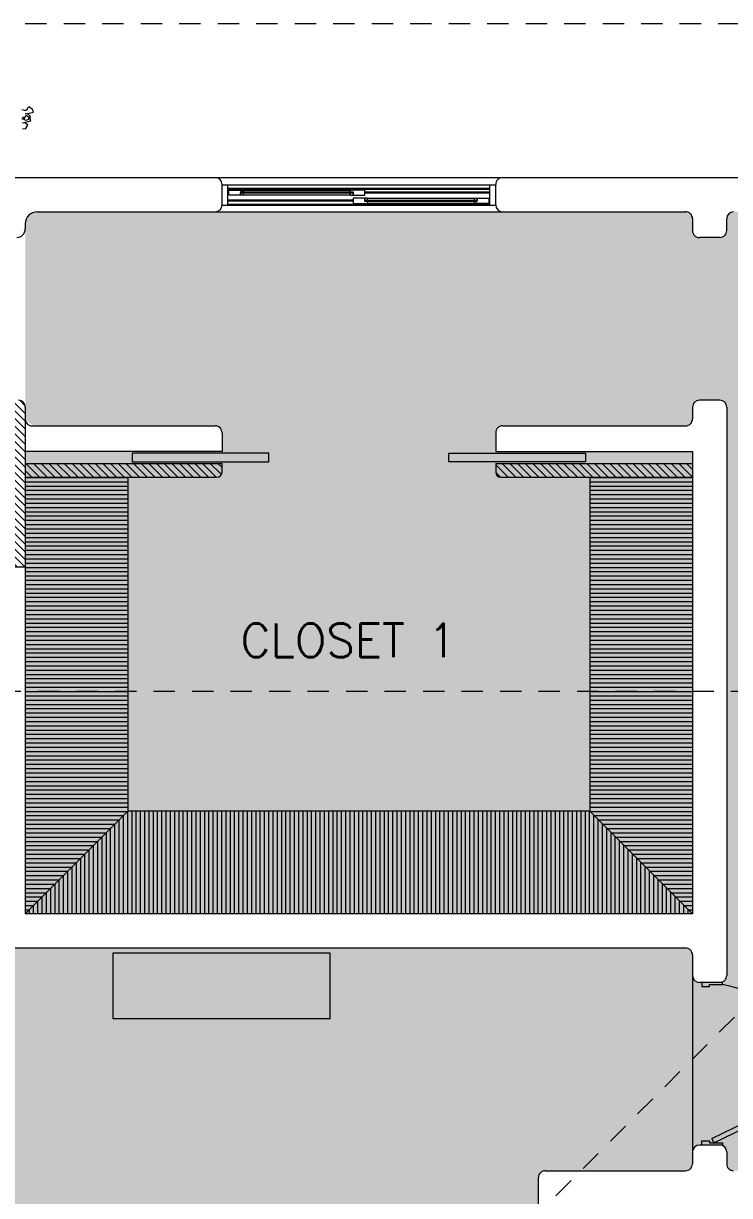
# Model space of a CAD drawing. Header units: metres. Extents: x 8 to 2416, y -346 to 476.
# Drawn here: x 220 to 224.13, y -179.36 to -172.51 of the extents above; entities that cross this region are included whole.
import ezdxf

# ---------------------------------------------------------------- set-up
doc = ezdxf.new("R2010")
doc.units = ezdxf.units.M
doc.linetypes.add('0', pattern=[0])
doc.linetypes.add('HIDDEN2', pattern=[0.1875, 0.125, -0.0625])
doc.layers.get('0').update_dxf_attribs({"color": 250, "linetype": '0', "lineweight": 20})
for name, color, linetype, lineweight in [('A-DOOR', 35, 'Continuous', 5), ('A-WALL', 250, 'Continuous', 20), ('ARBOLES', 86, 'Continuous', 0), ('baños', 140, 'Continuous', 0), ('closets', 253, 'Continuous', 0), ('cristales', 131, 'Continuous', 0), ('MOBILIARIOS', 252, 'Continuous', 0), ('piso', 253, 'Continuous', 0), ('PLF 01', 252, 'Continuous', 9), ('SE-3', 253, 'Continuous', 5), ('textos', 7, 'Continuous', 0)]:
    doc.layers.add(name, color=color, linetype=linetype, lineweight=lineweight)
doc.layers.add('Techos 1', color=7, linetype='HIDDEN2', lineweight=9, true_color=0x42391a)
doc.styles.get("Standard").update_dxf_attribs({"font": 'arial.ttf', "height": 0.1875})

# ---------------------------------------------------------------- blocks, each defined once
blk = doc.blocks.new('TREES')
at = {"layer": 'ARBOLES', "color": 252, "true_color": 0x8da178}
for p, q in [((0.1598681329411196, -0.0003707171261471687), (0.1545963958126393, 0.0005575920172649074)), ((0.163799452462786, 0.0001814351884230625), (0.1598681329411196, -0.0003707171261471687)), ((0.1654201135709928, 0.004590031711237896), (0.163799452462786, 0.0001814351884230625)), ((0.1675258950825224, 0.007810636858921582), (0.1654201135709928, 0.004590031711237896)), ((0.1759384330898633, 0.002720711645656737), (0.1675258950825224, 0.007810636858921582)), ((0.1779292241793346, -0.002005850297353895), (0.1759384330898633, 0.002720711645656737)), ((0.1603000742095985, -0.01765910912735219), (0.1563687546879321, -0.01821126144192242)), ((0.15697536345871, -0.01331076256247571), (0.1609282602276368, -0.0177709163230319)), ((0.1585176906939828, -0.0250152684444917), (0.1658952093339926, -0.02272297244022009)), ((0.1619207353178053, -0.01325051260453736), (0.1603000742095985, -0.01765910912735219)), ((0.1609282602276368, -0.0177709163230319), (0.1630807737245171, -0.0195499154717178)), ((0.1640265168293349, -0.01002990745685367), (0.1619207353178053, -0.01325051260453736)), ((0.1620170689471703, -0.007174724128716448), (0.1693945875871801, -0.004882428124444838)), ((0.167615781562394, -0.007213579587701024), (0.1620170689471703, -0.007174724128716448)), ((0.1630807737245171, -0.0195499154717178), (0.1693011744123824, -0.01784190129026569)), ((0.1724390548366758, -0.01511983267011852), (0.1640265168293349, -0.01002990745685367)), ((0.1658952093339926, -0.02272297244022009), (0.1744298459261471, -0.01984639461312915)), ((0.1727186881207102, -0.0111087874750993), (0.167615781562394, -0.007213579587701024)), ((0.1693011744123824, -0.01784190129026569), (0.1727186881207102, -0.0111087874750993)), ((0.1693945875871801, -0.004882428124444838), (0.1779292241793346, -0.002005850297353895)), ((0.1744298459261471, -0.01984639461312915), (0.1724390548366758, -0.01511983267011852)), ((0.1641164033092065, -0.02505412390347628), (0.1585176906939828, -0.0250152684444917)), ((0.1595813954713296, -0.03739045978749306), (0.1658017961591949, -0.03568244560604095)), ((0.1692193098675227, -0.02894933179087456), (0.1641164033092065, -0.02505412390347628)), ((0.1658017961591949, -0.03568244560604095), (0.1692193098675227, -0.02894933179087456))]:
    blk.add_line(p, q, dxfattribs=at)
blk = doc.blocks.new('puerta 1.00')
at = {"layer": 'A-DOOR'}
for p, q in [((-0.1499909777825792, -0.01249999999998863), (-0.9369131065861893, -0.3949003899592327)), ((-0.1376018300305759, -0.03799499105906534), (-0.9245239588341292, -0.4203953810183521)), ((-0.1376018300305759, -0.03799499105906534), (-0.1499909777825792, -0.01249999999998863)), ((-0.9369131065861893, -0.3949003899592185), (-0.9245239588341292, -0.4203953810182952)), ((-0.8945933787151716, -0.3743353558235185), (-0.8995626804436938, -0.3641092849366885)), ((-0.8776654875668441, -0.3661093421694943), (-0.8826347892953663, -0.3558832712826359)), ((-0.8822042309632252, -0.3998303468828937), (-0.8772349292346462, -0.4100564177697379)), ((-0.8652763398148409, -0.391604333228571), (-0.8603070380863755, -0.4018304041154153))]:
    blk.add_line(p, q, dxfattribs=at)
for points in [[(-0.08000000000000003, 0), (-0.07999999999977266, -0.02502577938815875), (-0.1250000000001364, -0.02502577938815875), (-0.1250000000001364, -0.01249999999998863), (-0.2000000000002728, -0.01249999999998863), (-0.2000000000002728, 0), (-0.08000000000000003, 0)], [(-0.08000000000000003, -0.949999999999676), (-0.07999999999977266, -0.9249742206115172), (-0.1250000000001364, -0.9249742206115172), (-0.1250000000001364, -0.9374999999996874), (-0.2000000000002728, -0.9374999999996874), (-0.2000000000002728, -0.949999999999676), (-0.08000000000000003, -0.949999999999676)]]:
    blk.add_lwpolyline(points, dxfattribs=at)
blk.add_arc((0.0366406024470507, 0.1601847667154885), 1.12290276596214, 211.1335814021241, 257.8342745107439, dxfattribs=at)
for points in [[(-0.8982293876285894, -0.3641570476290497), (-0.9032723932726299, -0.3641552480922314), (-0.9120053357341931, -0.3591091255589873), (-0.9170452244890726, -0.3503725840241714), (-0.9170416254155498, -0.3402865727359341), (-0.9119955028824052, -0.3315536302744846), (-0.9032589613473192, -0.3265137415195056), (-0.8931729500592382, -0.3265173405931563), (-0.8844400075977319, -0.3315634631261162), (-0.8794001188427956, -0.3403000046612163), (-0.8794037179163752, -0.3503860159494536), (-0.8844498404495198, -0.3591189584108889), (-0.8931863819846058, -0.3641588471658821), (-0.8982293876285894, -0.3641570476290497)], [(-0.8616537628267338, -0.4394241479959078), (-0.8666967684707743, -0.4394223484592317), (-0.8754297109322806, -0.4343762259259734), (-0.8804695996872169, -0.4256396843908874), (-0.8804660006136942, -0.4155536731029486), (-0.8754198780805496, -0.4068207306414706), (-0.8666833365455204, -0.4017808418864917), (-0.8565973252574395, -0.4017844409598581), (-0.8478643827958763, -0.4068305634931022), (-0.8428244940409968, -0.4155671050282024), (-0.8428280931145196, -0.4256531163161554), (-0.8478742156476073, -0.4343860587779034), (-0.8566107571826933, -0.4394259475325839), (-0.8616537628267338, -0.4394241479959078)]]:
    blk.add_open_spline(points, degree=2, dxfattribs=at)
blk = doc.blocks.new('PL BASE 2N NASAS 09')
at = {"layer": 'closets'}
h = blk.add_hatch(dxfattribs=at)
h.set_pattern_fill('LINE', color=256, scale=0.2)
h.set_pattern_definition([(0, (-797.0392847980249, 240.4103759248653), (0, 0.025), [])])
h.paths.add_polyline_path([(173.9475462263344, -6.961728172696934), (173.3475462263344, -6.961728172696934), (173.3475462263343, -8.211728172736713), (173.9475462263343, -8.211728172736713)])
h.paths.add_polyline_path([(173.9475462263343, -8.211728172736713), (173.3475462263343, -8.211728172736713), (173.3475462621718, -8.911728172715112), (173.9475462980298, -9.511728174009928), (173.9475462980297, -9.441728273073974)])
h.paths.add_polyline_path([(170.6475462263341, -8.211728172736674), (170.0475462980298, -8.211728172728591), (170.0475462263342, -9.511728172737707), (170.6475462263342, -8.91172817273773)])
h.paths.add_polyline_path([(170.647546226334, -6.961728172709066), (170.0475462980299, -6.961728172684746), (170.0475462980298, -8.211728172728591), (170.647546226334, -8.211728172736674)])
h = blk.add_hatch(dxfattribs=at)
h.set_pattern_fill('LINE', color=256, scale=0.2, angle=90)
h.set_pattern_definition([(90, (-796.989284798025, 240.4603759248653), (-0.025, 1.530808498934192e-18), [])])
h.paths.add_polyline_path([(173.3475462980543, -8.911728172737595), (170.6475462263342, -8.911728172737735), (170.0475462263342, -9.511728172737701), (173.8704540573526, -9.51136796111241), (173.9475462980298, -9.511728174009928)])
at = {"layer": 'PLF 01'}
h = blk.add_hatch(dxfattribs=at)
h.set_pattern_fill('LINE', color=256, scale=0.01, angle=-45.00000000000003)
h.set_pattern_definition([(314.9999999999999, (0, 0.04999999999999982), (0.02245064030267289, 0.02245064030267287), [])])
edge = h.paths.add_edge_path()
edge.add_line((169.8475462980568, -7.486728172698577), (169.9175462980568, -7.486728172698583))
edge.add_line((169.9175462980568, -7.486728172698583), (169.917546295661, -6.511728172648151))
edge.add_line((169.917546295661, -6.511728172648151), (169.8875462979288, -6.511728172723807))
edge.add_arc((169.8875462980296, -6.551728172723422), 0.03999999999961457, 90.00000014428016, 180.0000000005521)
edge.add_line((169.84754629803, -6.551728172723807), (169.8475462980568, -7.486728172698577))
edge = h.paths.add_edge_path()
edge.add_arc((170.0075462980299, -6.55172817272787), 0.03999999999996362, 359.999999999902, 449.9999998320667)
edge.add_line((170.0075462981471, -6.511728172727906), (169.9775462980297, -6.511728172639954))
edge.add_line((169.9775462980297, -6.511728172639954), (169.9775462980297, -7.486728172698587))
edge.add_line((169.9775462980297, -7.486728172698587), (170.0475462980298, -7.486728172698592))
edge.add_line((170.0475462980298, -7.486728172698592), (170.0475462980298, -6.551728172727938))
h = blk.add_hatch(dxfattribs=at)
h.set_pattern_fill('LINE', color=256, scale=0.01, angle=-45.00000000000003)
h.set_pattern_definition([(314.9999999999999, (-49.91427859190847, -62.6670073077223), (0.02245064030267289, 0.02245064030267287), [])])
edge = h.paths.add_edge_path()
edge.add_arc((171.1675462980298, -6.931728172696883), 0.03000000000000291, 270, 359.9999999999949)
edge.add_line((171.1975462980298, -6.931728172696886), (171.1975462263343, -6.881728172734211))
edge.add_line((171.1975462263343, -6.881728172734211), (170.0475462980299, -6.881728172734241))
edge.add_line((170.0475462980299, -6.881728172734241), (170.0475462980299, -6.961728172696913))
edge.add_line((170.0475462980299, -6.961728172696913), (171.1675462980298, -6.961728172696886))
edge = h.paths.add_edge_path()
edge.add_line((173.9475462980298, -6.961728172696941), (173.9475462980298, -6.881728172734267))
edge.add_line((173.9475462980298, -6.881728172734267), (172.7975462263344, -6.881728172734239))
edge.add_line((172.7975462263344, -6.881728172734239), (172.7975462980299, -6.931728172696914))
edge.add_arc((172.8275686963365, -6.931705774390385), 0.03002240666169102, 180.0427456921056, 269.9572543078995)
edge.add_line((172.8275462980299, -6.961728172696914), (173.9475462980298, -6.961728172696941))
at = {"layer": 'A-DOOR'}
for p, q in [((171.1475463337063, -5.21172817270039), (172.8375462980295, -5.21172817270039)), ((171.1975463267007, -5.253496878011305), (172.7975463267007, -5.253496878011305)), ((171.2315463383762, -5.373495787668734), (171.2315463295026, -5.253496878011306)), ((172.7635462505157, -5.373496336715558), (172.7635462593893, -5.253496878011306)), ((171.2315463278929, -5.273496878011201), (172.763546260999, -5.273496878011201)), ((171.2375463281673, -5.285996878046205), (171.239046328202, -5.284496878011424)), ((171.237546328167, -5.312996877956351), (171.2375463281717, -5.28599687804175)), ((171.2390463282015, -5.314496877991076), (171.237546328167, -5.312996877956351)), ((171.239046328202, -5.284496878011424), (171.3196777140437, -5.284496878009747)), ((171.3040463297096, -5.314496877989825), (171.2390463282015, -5.314496877991076)), ((171.3055463297443, -5.312996877955044), (171.3040463297096, -5.314496877989825)), ((171.323046330149, -5.295496878264629), (171.3055463297446, -5.295496878265567)), ((171.3055463297446, -5.295496878265567), (171.3055463297443, -5.312996877955044)), ((171.3055463297673, -5.298496877616884), (171.3105463298301, -5.298496878334419)), ((171.3055463297673, -5.298496878334419), (171.3105463298301, -5.298496877616884)), ((171.3105463298301, -5.296496877572821), (171.3165463299987, -5.300496878378482)), ((171.3105463298301, -5.30049687838212), (171.3165463299987, -5.296496877572821)), ((171.9503146142031, -5.315496878267908), (171.318778027085, -5.315496878267908)), ((171.3196777140437, -5.284496878009747), (171.3215405969303, -5.285952321632863)), ((171.3196777140287, -5.284496878007786), (171.9494149272594, -5.284496878007786)), ((171.3215405969303, -5.285952321632863), (171.3235463301606, -5.293996878229848)), ((171.3235463301606, -5.294996878253016), (171.323046330149, -5.295496878264629)), ((171.3235463301606, -5.293996878229848), (171.3235463301606, -5.294996878253016)), ((171.9475520444159, -5.285952321632863), (171.9455463111857, -5.293996878229848)), ((171.9455463111857, -5.293996878229848), (171.9455463111857, -5.294996878253016)), ((171.9455463111857, -5.294996878253016), (171.9460463111973, -5.295496878264629)), ((171.9460463111973, -5.295496878264629), (171.9635463116017, -5.295496878265567)), ((171.9494149273026, -5.284496878009747), (171.9475520444159, -5.285952321632863)), ((172.0300463131443, -5.284496878011424), (171.9494149273026, -5.284496878009747)), ((171.9585463114579, -5.296496877572821), (171.9525463113476, -5.300496878378482)), ((171.9585463114579, -5.30049687838212), (171.9525463113476, -5.296496877572821)), ((171.963546311579, -5.298496877616884), (171.9585463114579, -5.298496878334419)), ((171.963546311579, -5.298496878334419), (171.9585463114579, -5.298496877616884)), ((171.9635463116017, -5.295496878265567), (171.9635463116019, -5.312996877955044)), ((171.9635463116019, -5.312996877955044), (171.9650463116367, -5.314496877989825)), ((171.9650464100032, -5.332496909784084), (171.9635464099687, -5.333996909818808)), ((171.963546409969, -5.333996909818495), (171.963546409969, -5.360996909728954)), ((171.9650463116367, -5.314496877989825), (172.0300463131448, -5.314496877991076)), ((172.0300464115113, -5.332496909785334), (171.9650464100032, -5.332496909784084)), ((172.031546313179, -5.285996878046205), (172.0300463131443, -5.284496878011424)), ((172.031546313179, -5.312996877955911), (172.0300463131443, -5.314496877990692)), ((172.0315464115461, -5.333996909820115), (172.0300464115113, -5.332496909785334)), ((172.031546313179, -5.312996877955953), (172.031546313179, -5.285996878046205)), ((172.0315464115463, -5.351496909509592), (172.0315464115461, -5.333996909820115)), ((172.0447781089449, -5.331496909507251), (172.676314696063, -5.331496909507251)), ((172.6895463934036, -5.333996909820115), (172.6910463934384, -5.332496909785334)), ((172.6895463934034, -5.351496909509592), (172.6895463934036, -5.333996909820115)), ((172.6910463934384, -5.332496909785334), (172.7560463949465, -5.332496909784084)), ((172.7560463949465, -5.332496909784084), (172.757546394981, -5.333996909818808)), ((172.7575463949807, -5.333996909818488), (172.7575463949807, -5.360996909728954)), ((171.1975462758932, -5.373495775483597), (172.797546312999, -5.373496348900693)), ((171.963546409969, -5.360996909728954), (171.9650464100037, -5.362496909763735)), ((171.9650464100037, -5.362496909763735), (172.0456777958454, -5.362496909765412)), ((172.031546411569, -5.348496910158275), (172.0365464116901, -5.34849690944074)), ((172.031546411569, -5.34849690944074), (172.0365464116901, -5.348496910158275)), ((172.0490464119507, -5.35149690951053), (172.0315464115463, -5.351496909509592)), ((172.0365464116901, -5.350496910202338), (172.0425464118004, -5.346496909396677)), ((172.0365464116901, -5.346496909393039), (172.0425464118004, -5.350496910202338)), ((172.0456777958454, -5.362496909765412), (172.047540678732, -5.361041466142296)), ((172.6754150091193, -5.362496909767373), (172.0456777958886, -5.362496909767373)), ((172.047540678732, -5.361041466142296), (172.0495464119623, -5.352996909545311)), ((172.0495464119623, -5.351996909522143), (172.0490464119507, -5.35149690951053)), ((172.0495464119623, -5.352996909545311), (172.0495464119623, -5.351996909522143)), ((172.6715463929874, -5.351996909522143), (172.672046392999, -5.35149690951053)), ((172.6715463929874, -5.352996909545311), (172.6715463929874, -5.351996909522143)), ((172.6735521262177, -5.361041466142296), (172.6715463929874, -5.352996909545311)), ((172.672046392999, -5.35149690951053), (172.6895463934034, -5.351496909509592)), ((172.6754150091043, -5.362496909765412), (172.6735521262177, -5.361041466142296)), ((172.756046394946, -5.362496909763735), (172.6754150091043, -5.362496909765412)), ((172.6845463933178, -5.350496910202338), (172.6785463931493, -5.346496909396677)), ((172.6845463933178, -5.346496909393039), (172.6785463931493, -5.350496910202338)), ((172.6895463933807, -5.348496910158275), (172.6845463933178, -5.34849690944074)), ((172.6895463933807, -5.34849690944074), (172.6845463933178, -5.348496910158275)), ((172.7575463949807, -5.360996909728954), (172.756046394946, -5.362496909763735)), ((171.1575462980297, -5.411728172700209), (172.8375462980296, -5.411728172700208))]:
    blk.add_line(p, q, dxfattribs=at)
at = {"layer": 'A-DOOR', "color": 8}
for p, q in [((171.2315463297001, -5.279496878011201), (172.7635462992617, -5.279496878011201)), ((172.7635462992617, -5.296497880976624), (172.031546313179, -5.296497997069267)), ((172.7635462992617, -5.302496867955767), (172.031546313179, -5.302496868266786)), ((171.963546409969, -5.344496909704283), (171.2315463331431, -5.344497023031458)), ((171.963546409969, -5.350495894949113), (171.2315463335867, -5.350496008276309)), ((171.2315463251539, -5.367496910147139), (172.7635462996335, -5.367496878039077))]:
    blk.add_line(p, q, dxfattribs=at)
at = {"layer": 'A-DOOR'}
for points in [[(171.3055463297673, -5.298496877620522), (171.3105463298301, -5.298496877620522), (171.3105463298301, -5.298496878334419), (171.3055463297673, -5.298496878334419)], [(171.3105463298301, -5.296496877572821), (171.3165463299987, -5.296496877572821), (171.3165463299987, -5.30049687838212), (171.3105463298301, -5.30049687838212)], [(171.3105463298301, -5.296496877572821), (171.9585463114579, -5.296496877572821), (171.9585463114579, -5.300496877664585), (171.3105463298301, -5.300496877664585)], [(171.3230463301328, -5.295496878264686), (171.3110463298539, -5.295496878264686), (171.3110463298539, -5.296496878286717), (171.3230463301328, -5.296496878286717)], [(171.3230463301328, -5.300496877664585), (171.3110463298539, -5.300496877664585), (171.3110463298539, -5.301496877690255), (171.3230463301328, -5.301496877690255)], [(171.3165463299987, -5.296496877572821), (171.3215463301198, -5.296496877572821), (171.3215463301198, -5.30049687838212), (171.3165463299987, -5.30049687838212)], [(171.9460463111552, -5.295496878264686), (171.9580463114342, -5.295496878264686), (171.9580463114342, -5.296496878286717), (171.9460463111552, -5.296496878286717)], [(171.9460463111552, -5.300496877664585), (171.9580463114342, -5.300496877664585), (171.9580463114342, -5.301496877690255), (171.9460463111552, -5.301496877690255)], [(171.9525463113476, -5.296496877572821), (171.9475463112265, -5.296496877572821), (171.9475463112265, -5.30049687838212), (171.9525463113476, -5.30049687838212)], [(171.9585463114579, -5.296496877572821), (171.9525463113476, -5.296496877572821), (171.9525463113476, -5.30049687838212), (171.9585463114579, -5.30049687838212)], [(171.963546311579, -5.298496877620522), (171.9585463114579, -5.298496877620522), (171.9585463114579, -5.298496878334419), (171.963546311579, -5.298496878334419)], [(172.031546411569, -5.348496910154637), (172.0365464116901, -5.348496910154637), (172.0365464116901, -5.34849690944074), (172.031546411569, -5.34849690944074)], [(172.6845463933178, -5.350496910202338), (172.0365464116901, -5.350496910202338), (172.0365464116901, -5.346496910110574), (172.6845463933178, -5.346496910110574)], [(172.0365464116901, -5.350496910202338), (172.0425464118004, -5.350496910202338), (172.0425464118004, -5.346496909393039), (172.0365464116901, -5.346496909393039)], [(172.0490464119927, -5.346496910110574), (172.0370464117138, -5.346496910110574), (172.0370464117138, -5.345496910084904), (172.0490464119927, -5.345496910084904)], [(172.0490464119927, -5.351496909510473), (172.0370464117138, -5.351496909510473), (172.0370464117138, -5.350496909488442), (172.0490464119927, -5.350496909488442)], [(172.0425464118004, -5.350496910202338), (172.0475464119215, -5.350496910202338), (172.0475464119215, -5.346496909393039), (172.0425464118004, -5.346496909393039)], [(172.6720463930152, -5.346496910110574), (172.6840463932941, -5.346496910110574), (172.6840463932941, -5.345496910084904), (172.6720463930152, -5.345496910084904)], [(172.6720463930152, -5.351496909510473), (172.6840463932941, -5.351496909510473), (172.6840463932941, -5.350496909488442), (172.6720463930152, -5.350496909488442)], [(172.6785463931493, -5.350496910202338), (172.6735463930282, -5.350496910202338), (172.6735463930282, -5.346496909393039), (172.6785463931493, -5.346496909393039)], [(172.6845463933178, -5.350496910202338), (172.6785463931493, -5.350496910202338), (172.6785463931493, -5.346496909393039), (172.6845463933178, -5.346496909393039)], [(172.6895463933807, -5.348496910154637), (172.6845463933178, -5.348496910154637), (172.6845463933178, -5.34849690944074), (172.6895463933807, -5.34849690944074)], [(171.4720222732421, -6.821739284705626), (170.672022273242, -6.821739284705626), (170.672022273242, -6.871739284705595), (171.4720222732421, -6.871739284705595)], [(172.5230702439727, -6.821739284705626), (173.3230702439727, -6.821739284705626), (173.3230702439727, -6.871739284705595), (172.5230702439727, -6.871739284705595)]]:
    blk.add_lwpolyline(points, close=True, dxfattribs=at)
for points in [[(171.3076949551678, -5.313996878282936, 0.341998711879526), (171.3057584634488, -5.312496878256773), (171.3055463314424, -5.31216296651111), (171.3055463313592, -5.302496878025963), (171.3065463313738, -5.301496877998339), (171.3235463317722, -5.301496877922794), (171.3235463317744, -5.301996877934386), (171.3202269159121, -5.31438510680389, -0.339454260104197), (171.3187780271374, -5.315496878268441), (171.3096314468836, -5.315496878309084, -0.34199871187953)], [(171.9613976861785, -5.313996878282936, -0.341998711879526), (171.9633341778975, -5.312496878256773), (171.9635463099039, -5.31216296651111), (171.9635463099871, -5.302496878025963), (171.9625463099725, -5.301496877998339), (171.9455463095741, -5.301496877922794), (171.9455463095719, -5.301996877934386), (171.9488657254341, -5.31438510680389, 0.339454260104197), (171.9503146142088, -5.315496878268441), (171.9594611944627, -5.315496878309084, 0.34199871187953)], [(172.0336950369695, -5.332996909492223, -0.341998711879526), (172.0317585452505, -5.334496909518386), (172.0315464132441, -5.334830821264049), (172.0315464131609, -5.344496909749196), (172.0325464131755, -5.34549690977682), (172.0495464135739, -5.345496909852365), (172.0495464135761, -5.344996909840773), (172.0462269977139, -5.332608680971269, 0.339454260104197), (172.0447781089391, -5.331496909506718), (172.0356315286853, -5.331496909466075, 0.34199871187953)], [(172.6873977679802, -5.332996909492223, 0.341998711879526), (172.6893342596992, -5.334496909518386), (172.6895463917056, -5.334830821264049), (172.6895463917888, -5.344496909749196), (172.6885463917742, -5.34549690977682), (172.6715463913758, -5.345496909852365), (172.6715463913736, -5.344996909840773), (172.6748658072358, -5.332608680971269, -0.339454260104197), (172.6763146960106, -5.331496909506718), (172.6854612762644, -5.331496909466075, -0.34199871187953)]]:
    blk.add_lwpolyline(points, format="xyb", close=True, dxfattribs=at)
at = {"layer": 'A-DOOR', "color": 7}
for points in [[(171.3105463298301, -5.30049687838212), (171.9585463114579, -5.30049687838212), (171.9585463114579, -5.296496878286717), (171.3105463298301, -5.296496878286717)], [(172.6845463933178, -5.346496909393039), (172.0365464116901, -5.346496909393039), (172.0365464116901, -5.350496909488442), (172.6845463933178, -5.350496909488442)]]:
    blk.add_lwpolyline(points, close=True, dxfattribs=at)
at = {"layer": 'A-WALL'}
for p, q in [((169.0875755242587, -5.21171998554063), (171.157546457006, -5.211728212444937)), ((171.1975462980297, -5.371728172700335), (171.1975462980298, -5.251728212444666)), ((172.7975462980296, -5.371728172700307), (172.7975462980295, -5.251728172700293)), ((172.8375462980295, -5.211728172700248), (175.1325463720298, -5.21172817270025)), ((170.1175462980299, -5.411728172700265), (171.1575462980297, -5.411728172700293)), ((172.8375462980296, -5.411728172700265), (173.9075462980308, -5.411728172700228)), ((173.9475462980308, -5.451728172701223), (173.947546298029, -5.521728172697644)), ((174.1475462980295, -5.521728172698768), (174.1475462980297, -5.45172817270014)), ((170.0475462980299, -5.481728172700329), (170.04754629803, -5.511728172698588)), ((174.1075462980295, -5.561728172698616), (173.987546298029, -5.561728172698629)), ((170.0475462980298, -6.551728172727907), (170.0475462980298, -6.621728172696923)), ((170.0475462980298, -6.561728172698628), (170.0475462980297, -6.591728172696858)), ((173.9475462980299, -6.551728172639955), (173.9475462980299, -6.621728172696952)), ((174.1075462980294, -6.511728172639955), (173.9875462980299, -6.511728172639955)), ((174.1475462980294, -6.551728172639953), (174.1475462980296, -9.871753952126046)), ((170.0475462980298, -6.596065452417673), (170.0475462980298, -9.511728172700384)), ((170.0875462980298, -6.661728172696924), (171.1575462980299, -6.661728172696893)), ((171.1975462980299, -6.701728172696893), (171.1975462980299, -6.8117281726969)), ((172.7975462980298, -6.701728172696922), (172.7975462980298, -6.811728172696957)), ((172.8375462980298, -6.661728172696922), (173.9075462980299, -6.661728172696952)), ((171.1975462980299, -6.8117281726969), (170.0475462980298, -6.811728172696879)), ((172.7975462980299, -6.811728172696928), (173.9475462980298, -6.811728172696955)), ((173.9475462980298, -6.811728172696957), (173.9475462980298, -9.511728174009928)), ((170.0475462980299, -6.881728172696919), (171.1975462980298, -6.881728172696893)), ((171.1975462980298, -6.931728172696886), (171.1975462980298, -6.881728172696865)), ((172.7975462980299, -6.881728172696921), (173.9475462980298, -6.881728172696949)), ((172.7975462980299, -6.881728172696921), (172.7975462980299, -6.931728172696914)), ((170.0475462980299, -6.961728172696913), (171.1675462980298, -6.961728172696886)), ((172.8275462980299, -6.961728172696914), (173.9475462980298, -6.961728172696941)), ((170.0475462980299, -7.486728172698592), (169.8475462980299, -7.486728172698577)), ((173.9475462980298, -9.511728174009928), (170.0475462980298, -9.511728101042092)), ((173.9075462980298, -9.711728172700239), (169.8475462980299, -9.71172817270039)), ((173.9475462980298, -9.751728172700238), (173.9475462980298, -9.87175395212605)), ((174.1075462980296, -9.911753952126048), (173.9875462980298, -9.911753952126048)), ((174.1075462980295, -10.86175395212604), (173.9875462980297, -10.86175395212604)), ((173.9475462980297, -10.90175395212604), (173.9475462980297, -10.97172817270022)), ((174.1475462980295, -10.90175395212604), (174.1475462980295, -10.97172817270027)), ((173.0872601375557, -11.01172817270038), (173.9075462980298, -11.01172817270021)), ((173.0472601409608, -11.97175584123517), (173.0472601375557, -11.05172817284842))]:
    blk.add_line(p, q, dxfattribs=at)
for centre, radius, start, end in [((171.1575462980298, -5.251728212444621), 0.04, 359.9999999999349, 89.99977228332642), ((172.8375462980295, -5.251728172700248), 0.04, 89.99999999999994, 180.0000000000651), ((171.1575462980297, -5.371728172700293), 0.04, 269.9999999999984, 359.9999999999407), ((172.8375462980296, -5.371728172700265), 0.04, 180.0000000000592, 270.000000000002), ((170.1175462980299, -5.481728172700265), 0.07, 89.99999999999838, 180.0000000000521), ((173.9075462980308, -5.451728172700228), 0.04, 359.9999999985751, 90.00000000000193), ((174.1875462980297, -5.451728172700282), 0.04, 89.99999999999204, 179.9999999997964), ((169.99754629803, -5.511728172698616), 0.05, 270, 3.745421192891437e-11), ((173.987546298029, -5.521728172698629), 0.04, 179.9999999985887, 270.0000000000065), ((174.1075462980295, -5.521728172698616), 0.04, 270.0000000000066, 359.9999999997829), ((170.0075462980298, -6.551728172727906), 0.04, 359.9999999999989, 89.99999983202345), ((173.9875462980299, -6.551728172639955), 0.04, 90, 180), ((174.1075462980294, -6.551728172639955), 0.04, 3.969332242466469e-12, 90), ((170.0875462980298, -6.621728172696923), 0.04, 180, 270.0000000000016), ((173.9075462980299, -6.621728172696952), 0.04, 269.9999999999984, 0), ((171.1575462980299, -6.701728172696893), 0.04, 0, 90.0000000000016), ((172.8375462980298, -6.701728172696922), 0.04, 89.9999999999984, 180), ((171.1675462980298, -6.931728172696886), 0.03, 270.0000000000014, 0), ((172.8275462980299, -6.931728172696914), 0.03, 180, 269.9999999999986), ((173.9075462980298, -9.751728172700238), 0.04, 0, 90.00000000000213), ((173.9875462980298, -9.87175395212605), 0.04, 180, 270), ((174.1075462980296, -9.87175395212605), 0.04, 270, 3.956610023740615e-12), ((173.9875462980297, -10.90175395212604), 0.04, 90, 180), ((174.1075462980295, -10.90175395212604), 0.04, 0, 90), ((173.0872601375557, -11.05172817270038), 0.04, 90.00000000001171, 180.0000002120545), ((173.9075462980298, -10.97172817270022), 0.04, 270.0000000000118, 0), ((174.1875462980295, -10.97172817270027), 0.04, 180, 270.0000000000004)]:
    blk.add_arc(centre, radius, start, end, dxfattribs=at)
at = {"layer": 'closets'}
for p, q in [((170.647546226334, -6.961728172734147), (170.6475462263342, -8.911728172737735)), ((173.3475462263345, -6.961728172734175), (173.3475462263343, -8.911728172737593)), ((170.6475462263342, -8.911728172737735), (170.0475462263342, -9.511728172737701)), ((173.3475462980543, -8.911728172737599), (170.6475462263342, -8.911728172737735)), ((173.3475462980093, -8.91172817269263), (173.9475462980298, -9.511728174009928))]:
    blk.add_line(p, q, dxfattribs=at)
at = {"layer": 'cristales', "const_width": 0.004000000000000001}
for points in [[(171.3215463301198, -5.29849687797747), (171.9475463112265, -5.29849687797747)], [(172.6735463930282, -5.348496909797689), (172.0475464119215, -5.348496909797689)]]:
    blk.add_lwpolyline(points, dxfattribs=at)
at = {"layer": 'piso'}
blk.add_line((173.9475462980298, -9.87175395212605), (173.9475462980297, -10.90175395212604), dxfattribs=at)
at = {"layer": 'Techos 1'}
for p, q in [((157.447546261613, -4.311728172737816), (185.4975462980297, -4.311728172737475)), ((161.3475462251966, -8.211728172736628), (176.0975462980299, -8.211728172736743)), ((172.1942857632047, -12.11172817273774), (176.0975462980299, -8.211728172736743))]:
    blk.add_line(p, q, dxfattribs=at)
at = {"layer": 'A-DOOR', "rotation": 180}
blk.add_blockref('puerta 1.00', (173.922546226334, -10.86175395212604), dxfattribs=at)
at = {"layer": 'baños', "linetype": 'Continuous', "flags": 8}
for tag, p in [('MODELNUMBER', (167.1329024166141, -5.630616461235325, 2.857834639711941e-07)), ('TRADENAME', (167.1329024166694, -5.630658418648187, 2.857834639711941e-07)), ('MATERIAL', (167.132902416781, -5.630742991131916, 2.857834639711941e-07)), ('PRODUCT', (167.1329024167253, -5.630700704890165, 2.857834639711941e-07)), ('MODELNUMBER', (168.3076463902173, -5.630616461235325, 2.857834639711941e-07)), ('TRADENAME', (168.3076463902726, -5.630658418648187, 2.857834639711941e-07)), ('MATERIAL', (168.3076463903842, -5.630742991131916, 2.857834639711941e-07)), ('PRODUCT', (168.3076463903285, -5.630700704890165, 2.857834639711941e-07))]:
    blk.add_attdef(tag, p, '', height=2.537174511142602e-05, rotation=180.0000755047861, dxfattribs=at)
at = {"layer": 'textos', "insert": (171.3057639181081, -8.011900022132593), "char_height": 0.195, "width": 3.404876511770499, "attachment_point": 7}
blk.add_mtext('{\\Fromans|c0;CLOSET 1}', dxfattribs=at)
blk = doc.blocks.new('PL MUEBLES 2N NASAS 09')
at = {"layer": 'MOBILIARIOS'}
blk.add_lwpolyline([(220.4759335367432, 52.97811596249466), (221.7414891728765, 52.97811596249466), (221.7414891728765, 52.59219040496018), (220.4759335367432, 52.59219040496018)], close=True, dxfattribs=at)
blk.add_blockref('PL BASE 2N NASAS 09', (49.91427858474094, 62.7170073077223))
at = {"layer": 'ARBOLES', "xscale": 2.935254890295517, "yscale": 2.935254890295517, "zscale": 2.935254890295517, "rotation": 354.6252016265699}
blk.add_blockref('TREES', (219.4900610406398, 57.942201980948), dxfattribs=at)

msp = doc.modelspace()

# ---------------------------------------------------------------- hatches: boundary and pattern name
at = {"layer": 'SE-3', "true_color": 0xffc78f, "transparency": 33554483}
h = msp.add_hatch(color=31, dxfattribs=at)
h.dxf.hatch_style = 1
edge = h.paths.add_edge_path()
edge.add_arc((223.8718248827718, -173.6532251011051), 0.03999999999999204, 359.9999999915728, 450.0000000001222)
edge.add_line((223.8718248827717, -173.6132251011051), (220.0818248827709, -173.6132251011052))
edge.add_arc((220.0818248827709, -173.6832251011053), 0.07000000000005002, 90.00000000002325, 179.9999999999535)
edge.add_line((220.0118248827709, -173.6832251011052), (220.0118248827709, -174.7932251011022))
edge.add_arc((220.0818248827708, -174.7932251011022), 0.06999999999996476, 179.9999999999767, 270.0000000000697)
edge.add_line((220.0818248827709, -174.8632251011022), (221.1218248827709, -174.8632251011018))
edge.add_arc((221.1218248827709, -174.9032251011018), 0.03999999999996362, -4.069988790433854e-11, 90, ccw=False)
edge.add_line((221.1618248827709, -174.9032251011018), (221.1618248827708, -175.0132251011018))
edge.add_line((221.1618248827708, -175.0132251011018), (220.0118248827709, -175.0132251011018))
edge.add_line((220.0118248827709, -175.0132251011018), (220.0118248827708, -175.1632251011018))
edge.add_line((220.0118248827708, -175.1632251011018), (223.9118248827708, -175.1632251011019))
edge.add_line((223.9118248827708, -175.1632251011019), (223.9118248827708, -175.0132251011019))
edge.add_line((223.9118248827708, -175.0132251011019), (222.7618248827709, -175.0132251011018))
edge.add_line((222.7618248827709, -175.0132251011018), (222.7618248827708, -174.9032251011018))
edge.add_arc((222.8018248827709, -174.9032251011019), 0.04000000000004889, 90.00000000008151, 179.9999999999593, ccw=False)
edge.add_line((222.8018248827708, -174.8632251011018), (223.8718248827709, -174.8632251011018))
edge.add_arc((223.8718248827709, -174.8232251011019), 0.03999999999999204, 269.9999999999593, 360)
edge.add_line((223.9118248827709, -174.8232251011019), (223.9118248827709, -174.7532251010449))
edge.add_arc((223.9518248827709, -174.7532251010449), 0.04000000000002046, 92.31372249803132, 180, ccw=False)
edge.add_line((223.9502100387226, -174.7132577108536), (224.0718248827704, -174.7132251010449))
edge.add_arc((224.0718248827703, -174.7532251010449), 0.04000000000007731, 2.143897821968608, 89.9999999998779, ccw=False)
edge.add_line((224.1117968837895, -174.7517287272511), (224.1118248827705, -173.7232251011037))
edge.add_arc((224.0718248827705, -173.7232251011035), 0.03999999999999204, 270, 359.99999999979644, ccw=False)
edge.add_line((224.0718248827705, -173.7632251011035), (223.95182488277, -173.7632251011035))
edge.add_arc((223.95182488277, -173.7232251011035), 0.03999999999999204, 180, 270, ccw=False)
edge.add_line((223.91182488277, -173.7232251011035), (223.9118248827718, -173.653225101111))
h = msp.add_hatch(color=31, dxfattribs=at)
h.dxf.hatch_style = 1
edge = h.paths.add_edge_path()
edge.add_arc((229.3218248827729, -173.6532251011017), 0.03999999999629722, 359.999999994789, 450.0000000026055)
edge.add_line((229.3218248827711, -173.6132251011054), (224.1518248827707, -173.6132251011051))
edge.add_arc((224.1518248827707, -173.6532251011051), 0.03999999999999204, 90, 180)
edge.add_line((224.1118248827707, -173.6532251011051), (224.1118248827706, -178.073250880531))
edge.add_arc((224.0718248827706, -178.073250880531), 0.03999999999996362, -90.00000000004081, 0, ccw=False)
edge.add_line((224.0718248827706, -178.113250880531), (223.95182488277, -178.113250880531))
edge.add_arc((223.9518248827708, -178.073250880531), 0.03999999999999204, 180, 269.99999999886006, ccw=False)
edge.add_line((223.9118248827708, -178.073250880531), (223.9125691406511, -179.0955705998956))
edge.add_arc((223.9518248827707, -179.1032508805309), 0.03999999999995634, 89.9999999999593, 168.9300654252555, ccw=False)
edge.add_line((223.9518248827707, -179.0632508805309), (224.0718248827705, -179.0632508805309))
edge.add_arc((224.0718248827705, -179.1032508805309), 0.03999999999996362, 5.004943872045487, 90.0000000000407, ccw=False)
edge.add_line((224.1116723697301, -179.0997612124941), (224.1118248827707, -179.1732251011051))
edge.add_arc((224.1518248827707, -179.1732251011051), 0.03999999999999204, 179.9999999999593, 270.0000000000407)
edge.add_line((224.1518248827707, -179.2132251011051), (229.3218248827706, -179.2132251010585))
edge.add_arc((229.3218248827705, -179.1732251010585), 0.04000000000002046, 270.0000000000407, 359.9999999999186)
edge.add_line((229.3618248827705, -179.1732251010586), (229.3618248827707, -178.2532396725273))
edge.add_arc((229.4018435687226, -178.2532583584792), 0.04001869031437165, 90.02675315479172, 179.9732468452083, ccw=False)
edge.add_line((229.4018248827707, -178.2132396725273), (229.5218248827757, -178.2132396725273))
edge.add_arc((229.5218248827757, -178.2532396725273), 0.04000000000002046, 3.693940580214928, 89.9999999999593, ccw=False)
edge.add_line((229.5617417802727, -178.2506626016672), (229.5618248827708, -174.5732396725273))
edge.add_arc((229.5218015566558, -174.5732163464123), 0.04002333291235751, 270.0333927216815, 359.9666072783185, ccw=False)
edge.add_line((229.5218248827708, -174.6132396725273), (229.4018248827709, -174.6132396725273))
edge.add_arc((229.4018248827709, -174.5732396725273), 0.04000000000002046, 180, 270, ccw=False)
edge.add_line((229.3618248827709, -174.5732396725273), (229.3618248827692, -173.6532251011054))
h = msp.add_hatch(color=31, dxfattribs=at)
h.dxf.hatch_style = 1
h.paths.add_polyline_path([(220.0118248827708, -177.713225029447), (223.9118248827708, -177.713225029447), (223.9118248827708, -175.1632251011018), (220.0118248827708, -175.1632251011018)])
h = msp.add_hatch(color=31, dxfattribs=at)
h.dxf.hatch_style = 1
edge = h.paths.add_edge_path()
edge.add_line((219.9132697101041, -179.2540111669081), (219.9132697101041, -179.3669290815244))
edge.add_arc((219.8432343461722, -179.3639108034795), 0.07010037234876507, 270.0289043276624, 357.53228028512945, ccw=False)
edge.add_line((219.8432697101041, -179.4340111669081), (219.7332697101042, -179.4340111669081))
edge.add_line((219.7332697101042, -179.4340111669081), (219.6133101968942, -179.4532251011425))
edge.add_line((219.6133101968942, -179.4532251011425), (219.6133101968942, -181.3929357908514))
edge.add_line((219.6133101968942, -181.3929357908514), (219.661824884072, -181.4582094970266))
edge.add_arc((219.731824884072, -181.4582094970266), 0.06999999999999318, 89.99999999997681, 179.9999999999767, ccw=False)
edge.add_line((219.731824884072, -181.3882094970266), (219.8419050241978, -181.3882095429011))
edge.add_arc((219.8418020089734, -181.4582323459513), 0.0700228788263853, 0.018695989050286244, 89.91570841118909, ccw=False)
edge.add_line((219.911824884072, -181.4582094970266), (219.911824884072, -181.5700178297885))
edge.add_arc((219.8418063668618, -181.5681665334971), 0.0700429871597848, 270.08077773297765, 358.48544697487756, ccw=False)
edge.add_line((219.8419051160522, -181.6382094510467), (219.7328369916356, -181.6382021797747))
edge.add_arc((219.7318109741835, -181.5682236095089), 0.06998609153436118, 179.9884464803459, 270.84000369791, ccw=False)
edge.add_line((219.661824884072, -181.5682094970265), (219.661824884072, -181.4582094970266))
edge.add_line((219.661824884072, -181.4582094970266), (219.6133101968942, -181.3929357908514))
edge.add_line((219.6133101968942, -181.3929357908514), (219.6133101968942, -185.0837586580982))
edge.add_line((219.6133101968942, -185.0837586580982), (219.7332697101042, -185.1882027333704))
edge.add_line((219.7332697101042, -185.1882027333704), (219.7354842903703, -185.1882027333704))
edge.add_line((219.7354842903703, -185.1882027333704), (219.8419987666724, -185.1882027333704))
edge.add_arc((219.8432495664795, -185.2582117048923), 0.07002014419942165, 0.007341177982027602, 91.0235534754674, ccw=False)
edge.add_line((219.9132697101041, -185.2582027333704), (219.9132413743725, -185.3701942653241))
edge.add_arc((219.8411750410739, -185.3660475976594), 0.07218553350794835, 271.6628337892535, 356.7068551420423, ccw=False)
edge.add_line((219.8432697101041, -185.4382027333704), (219.7332697101042, -185.4382027333704))
edge.add_arc((219.7335788836055, -185.3678935598691), 0.07030985326889717, 180.2519475297873, 269.7480524702358, ccw=False)
edge.add_line((219.6632697101041, -185.3682027333704), (219.6632697101041, -185.2582027333704))
edge.add_arc((219.7332697101042, -185.2582027333705), 0.07000000000007844, 90.0000000000465, 179.9999999999302, ccw=False)
edge.add_line((219.7332697101042, -185.1882027333704), (219.6133101968942, -185.0837586580982))
edge.add_arc((219.5733101968942, -185.0837586580982), 0.04000000000002046, -89.9999999999593, 0, ccw=False)
edge.add_line((219.5733101968943, -185.1237586580982), (216.7187287382741, -185.123353721121))
edge.add_line((216.7187287382741, -185.123353721121), (216.5014776556783, -185.1233242279457))
edge.add_line((216.5014776556783, -185.1233242279457), (216.556824728745, -185.1882027333704))
edge.add_line((216.556824728745, -185.1882027333704), (216.6729057290865, -185.1884673661968))
edge.add_arc((216.6668247287449, -185.2582027333705), 0.07000000000001527, 0, 85.01635174293222, ccw=False)
edge.add_line((216.7368247287449, -185.2582027333705), (216.7368247287449, -185.3682027333704))
edge.add_arc((216.6671716872707, -185.3685496918962), 0.06965390561076076, -90.2854016760241, 0.28540167602398014, ccw=False)
edge.add_line((216.6668247287449, -185.4382027333704), (216.556824728745, -185.4382027333704))
edge.add_arc((216.5568247287449, -185.3682027333705), 0.06999999999999318, 180, 270.0000000000465, ccw=False)
edge.add_line((216.4868247287449, -185.3682027333705), (216.4868247287449, -185.2582027333704))
edge.add_arc((216.5567933447516, -185.2581713493771), 0.0699686230452388, 89.97430033143172, 180.0256996685683, ccw=False)
edge.add_line((216.556824728745, -185.1882027333704), (216.5014777095359, -185.1229434044216))
edge.add_line((216.5014777095359, -185.1229434044216), (211.1159167244865, -185.1229434044214))
edge.add_line((211.1159167244865, -185.1229434044214), (210.9117170676914, -185.122533702177))
edge.add_line((210.9117170676914, -185.122533702177), (210.9117456115472, -185.202413970616))
edge.add_arc((210.9540257719408, -185.2582027511824), 0.06999999999998677, 89.9999999999535, 127.1570816450969, ccw=False)
edge.add_line((210.9540257719409, -185.1882027511824), (211.0640257719408, -185.1882027511824))
edge.add_arc((211.065508707513, -185.2551582452738), 0.06697191416506797, -4.235699311046176, 91.26878401578739, ccw=False)
edge.add_line((211.1322976980126, -185.2601047627339), (211.1322976980126, -185.3701047627338))
edge.add_arc((211.0655384183965, -185.3714471130687), 0.06677277378750504, -91.29806906986857, 1.15190946661221, ccw=False)
edge.add_line((211.0640257719408, -185.4382027511824), (210.9522976980126, -185.4381814176494))
edge.add_arc((210.9540257719408, -185.3682027511825), 0.0699999999999459, 232.92421241782148, 268.58540853726095, ccw=False)
edge.add_line((210.9118248099373, -185.4240514647395), (210.9118248099377, -185.4651047627337))
edge.add_line((210.9118248099377, -185.4651047627337), (210.9118248099377, -186.9650659466056))
edge.add_line((210.9118248099377, -186.9650659466056), (210.9121620837543, -186.9884407595894))
edge.add_line((210.9121620837543, -186.9884407595894), (210.9121620837543, -187.031705738364))
edge.add_line((210.9121620837543, -187.031705738364), (210.9118248099377, -187.0839881731663))
edge.add_line((210.9118248099377, -187.0839881731663), (210.9118248099377, -187.4139881731663))
edge.add_arc((210.9520562126449, -187.4201408308243), 0.04069915183447784, 90.3257677211547, 171.3050264940495, ccw=False)
edge.add_line((210.9518248099373, -187.379442336837), (211.0718248099375, -187.379442336837))
edge.add_arc((211.0718248099376, -187.4194423368369), 0.03999999999990678, -1.2209966371301562e-10, 90.00000000012221, ccw=False)
edge.add_line((211.1118248099375, -187.419442336837), (211.1118248099375, -187.5123027334078))
edge.add_line((211.1118248099375, -187.5123027334078), (213.9618247383379, -187.5123027334078))
edge.add_arc((213.9618247383378, -187.6123027334078), 0.1000000000000512, 6.508571459562518e-11, 89.99999999998369, ccw=False)
edge.add_line((214.0618247383379, -187.6123027334077), (215.4118247380885, -187.6123027334078))
edge.add_arc((215.5118247380885, -187.6123027334078), 0.1000000000000512, 90.00000000003263, 179.9999999999674, ccw=False)
edge.add_line((215.5118247380884, -187.5123027334078), (216.5118247382423, -187.5123027334078))
edge.add_line((216.5118247382423, -187.5123027334078), (216.5118248103394, -187.4532027333705))
edge.add_arc((216.5533805169629, -187.4539747866698), 0.04156287789926771, 78.80521025490918, 178.9356381906995, ccw=False)
edge.add_line((216.5614497479682, -187.4132027333704), (221.9432662379463, -187.4132027333706))
edge.add_line((221.9432662379463, -187.4132027333706), (222.9756010221798, -187.4115671551635))
edge.add_line((222.9756010221798, -187.4115671551635), (223.0115387228926, -187.4115497860133))
edge.add_line((223.0115387228926, -187.4115497860133), (223.0100967360092, -179.2550659466057))
edge.add_arc((223.0585187409669, -179.2585544552816), 0.04854750515631925, 89.62906660924722, 175.8793096474475, ccw=False)
edge.add_line((223.0588330357555, -179.2100079675025), (223.8740630177908, -179.2131624364147))
edge.add_arc((223.8718248827707, -179.1732251011051), 0.04000000000001148, 273.2075674509753, 360)
edge.add_line((223.9118248827707, -179.1732251011051), (223.9118248827708, -177.9532251011051))
edge.add_arc((223.8718248827708, -177.9532251011052), 0.03999999999999204, 4.071109992274111e-11, 90)
edge.add_line((223.8718248827708, -177.9132251011052), (222.7900967360166, -177.9150659466056))
edge.add_line((222.7900967360166, -177.9150659466056), (219.8114748943619, -177.9132251011426))
edge.add_line((219.8114748943619, -177.9132251011426), (219.8118248016461, -177.8632249203012))
edge.add_line((219.8118248016461, -177.8632249203012), (219.0118248725336, -177.8632248724283))
edge.add_line((219.0118248725336, -177.8632248724283), (219.0118248827708, -177.3132251011058))
edge.add_line((219.0118248827708, -177.3132251011058), (215.2600967652099, -177.315065946606))
edge.add_line((215.2600967652099, -177.315065946606), (215.26009676521, -179.3750659466056))
edge.add_arc((215.22009676521, -179.3750659466057), 0.04000000000002046, -90, 8.139977580867708e-11, ccw=False)
edge.add_line((215.22009676521, -179.4150659466057), (216.5008474125106, -179.4150659466056))
edge.add_arc((216.5544967360128, -179.3701020712364), 0.07000000000330794, 180.0000000010236, 219.9666100250843, ccw=False)
edge.add_line((216.4844967360095, -179.3701020712377), (216.4844967360095, -179.2601020712377))
edge.add_line((216.4844967360095, -179.2601020712377), (216.5009080480408, -179.2150659466066))
edge.add_arc((216.5544967360096, -179.2601020712377), 0.07000000000003265, 90, 139.9561864307762, ccw=False)
edge.add_line((216.5544967360096, -179.1901020712376), (216.6644967360096, -179.1901020712376))
edge.add_arc((216.6644967360095, -179.2601020712377), 0.0700000000000216, 0.8566327745858757, 89.9999999999535, ccw=False)
edge.add_line((216.734488912456, -179.2590555358603), (216.7344967360095, -179.3701020712377))
edge.add_arc((216.681092497866, -179.3731143802413), 0.05348912653261866, -51.65605979924561, 3.2283935895642912, ccw=False)
edge.add_line((216.7142761193807, -179.4150659466053), (219.5733101968943, -179.4132251011425))
edge.add_arc((219.5733101968943, -179.4532251011425), 0.03999999999999204, 0, 90, ccw=False)
edge.add_line((219.6133101968942, -179.4532251011425), (219.7332697101042, -179.4340111669081))
edge.add_arc((219.7332697101041, -179.3640111669081), 0.06999999999996476, 179.9999999999767, 270.0000000000465, ccw=False)
edge.add_line((219.6632697101041, -179.3640111669081), (219.6632697101041, -179.2540111669081))
edge.add_arc((219.7329899596933, -179.2537314164972), 0.06972081083196159, 89.77010363652118, 180.2298963634555, ccw=False)
edge.add_line((219.7332697101042, -179.1840111669081), (219.8432697101041, -179.1840111669081))
edge.add_arc((219.8432697101042, -179.2540111669081), 0.06999999999999318, 0, 90.00000000002319, ccw=False)

# ---------------------------------------------------------------- block references
msp.add_blockref('PL MUEBLES 2N NASAS 09', (0.05000000000003979, -230.9185042361272))

doc.saveas('drawing.dxf')
